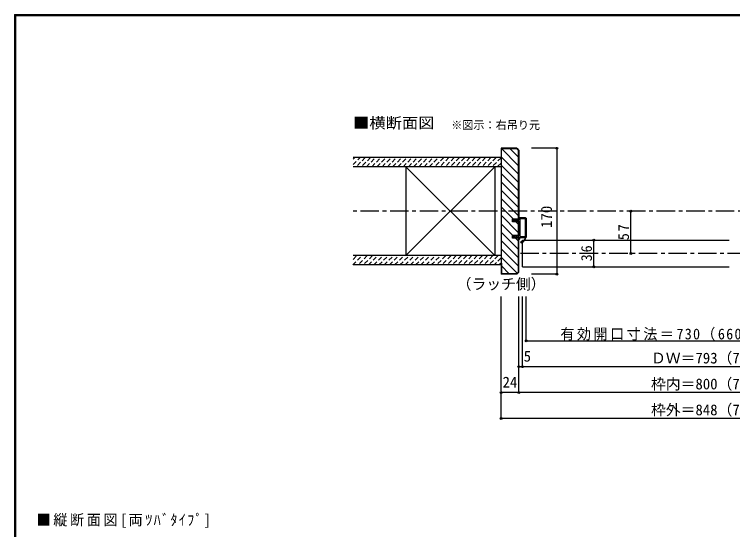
# Model space of a CAD drawing. Units: millimetres at full size, sheet at 1:5. Extents: x -973 to 977, y -718 to 696.
# Drawn here: x -973 to -3, y 0 to 696 of the extents above; entities that cross this region are included whole.
import ezdxf
from ezdxf.enums import TextEntityAlignment as Align

# ---------------------------------------------------------------- set-up
doc = ezdxf.new("R2010")
doc.units = ezdxf.units.MM
doc.header["$LTSCALE"] = 5
doc.header["$PDMODE"] = 32
doc.header["$PDSIZE"] = 2.5
doc.linetypes.add('CHAIN1', pattern=[8, 5, -1, 1, -1])
doc.linetypes.add('DASHED1', pattern=[1.8, 1.2, -0.6])
for name, color, linetype in [('0-0_補助線', 7, 'Continuous'), ('0-1_通り芯', 4, 'CHAIN1'), ('0-3_仕上', 7, 'Continuous'), ('0-4_枠', 3, 'Continuous'), ('0-6_扉', 6, 'Continuous'), ('0-A_文字', 3, 'Continuous'), ('0-B_寸法', 4, 'Continuous'), ('0-C_ﾊｯﾁ', 4, 'DASHED1'), ('F-1_通り芯', 6, 'Continuous')]:
    doc.layers.add(name, color=color, linetype=linetype)
doc.styles.add('ＭＳ ゴシック', font='')
doc.styles.get('ＭＳ ゴシック').set_extended_font_data('MS Gothic')

# ---------------------------------------------------------------- blocks, each defined once
blk = doc.blocks.new('2')
at = {"layer": '0-0_補助線'}
for p, q in [((-9.846, -9.622), (-9.846, 15.078)), ((-8.846, 16.078), (0.354, 16.078)), ((-8.846, 15.878), (0.637, 15.878)), ((-8.446, 14.378), (-8.446, -8.922)), ((-8.146, 14.678), (-1.546, 14.678)), ((-1.246, 14.378), (-1.246, -8.922)), ((0.154, 11.653), (2.154, 11.653)), ((0.154, 11.653), (0.154, -8.497)), ((2.154, 10.953), (2.154, 11.653)), ((3.154, 11.653), (2.512, 10.83)), ((3.154, 11.653), (6.154, 11.653)), ((4.154, 13.753), (4.154, 13.053)), ((5.154, 13.053), (4.512, 13.876)), ((7.154, 13.053), (5.154, 13.053)), ((6.154, 10.953), (6.154, 11.653)), ((7.558, 12.258), (6.516, 10.835)), ((-1.546, -9.222), (-8.146, -9.222)), ((0.154, -8.497), (2.154, -8.497)), ((2.154, -7.797), (2.154, -8.497)), ((3.154, -8.497), (2.512, -7.674)), ((3.154, -8.497), (6.154, -8.497)), ((6.154, -7.797), (6.154, -8.497)), ((7.558, -9.101), (6.516, -7.679)), ((-1.48, -10.622), (-8.846, -10.622)), ((-1.189, -10.85), (-0.732, -12.694)), ((0.354, -12.922), (-0.441, -12.922)), ((4.154, -9.897), (0.154, -9.897)), ((0.154, -9.897), (0.154, -10.622)), ((0.154, -10.622), (0.645, -12.548)), ((4.154, -10.597), (4.154, -9.897)), ((5.154, -9.897), (4.512, -10.72)), ((7.154, -9.897), (5.154, -9.897))]:
    blk.add_line(p, q, dxfattribs=at)
for points in [[(-9.646, 15.078), (-9.646, -9.622), (-9.846, -9.622)], [(4.154, 13.053), (0.154, 13.053), (0.649, 15.723)]]:
    blk.add_lwpolyline(points, dxfattribs=at)
for centre, radius, start, end in [((-8.846, 15.078), 1, 90, 180), ((-8.846, 15.078), 0.8, 90, 180), ((-8.146, 14.378), 0.3, 90, 180), ((-1.546, 14.378), 0.3, 0, 90), ((0.354, 15.778), 0.3, 349.49875, 90), ((2.354, 10.953), 0.2, 180, 322.03043), ((4.354, 13.753), 0.2, 37.96957, 180), ((6.354, 10.953), 0.2, 180, 323.78053), ((7.154, 12.553), 0.5, 323.78053, 90), ((-8.846, -9.622), 1, 180, 270), ((-8.146, -8.922), 0.3, 180, 270), ((-1.546, -8.922), 0.3, 270, 0), ((2.354, -7.797), 0.2, 37.96957, 180), ((6.354, -7.797), 0.2, 36.21947, 180), ((7.154, -9.397), 0.5, 270, 36.21947), ((-2.846, -10.72), 6, 179.06153, 259.29815), ((-2.846, -10.72), 5.3, 178.93757, 259.29815), ((-3.896, -16.272), 0.35, 259.29815, 79.29815), ((-1.48, -10.922), 0.3, 13.9282, 90), ((-0.441, -12.622), 0.3, 193.9282, 270), ((0.354, -12.622), 0.3, 270, 14.29438), ((4.354, -10.597), 0.2, 180, 322.03043)]:
    blk.add_arc(centre, radius, start, end, dxfattribs=at)
blk.add_point((-3.896, -16.622), dxfattribs=at)

msp = doc.modelspace()

# ---------------------------------------------------------------- linework, layer by layer
at = {"layer": '0-1_通り芯'}
for p, q in [((519.153, 430), (-515.847, 430)), ((295.153, 373), (-291.847, 373))]:
    msp.add_line(p, q, dxfattribs=at)
at = {"layer": '0-3_仕上', "color": 2}
for p, q in [((-315.847, 502.5), (-515.847, 502.5)), ((-315.847, 490), (-515.847, 490)), ((-315.847, 370), (-515.847, 370)), ((-315.847, 357.5), (-515.847, 357.5))]:
    msp.add_line(p, q, dxfattribs=at)
at = {"layer": '0-3_仕上'}
for p, q in [((-444.347, 370), (-324.347, 490)), ((-324.347, 370), (-444.347, 490))]:
    msp.add_line(p, q, dxfattribs=at)
at = {"layer": '0-3_仕上', "color": 3}
for p, q in [((-444.347, 490), (-444.347, 370)), ((-324.347, 490), (-324.347, 370))]:
    msp.add_line(p, q, dxfattribs=at)
at = {"layer": '0-4_枠'}
for p, q in [((-315.847, 515), (-315.847, 345)), ((-294.675, 515), (-315.847, 515)), ((-294.883, 514.5), (-292.347, 511.964)), ((-294.675, 515), (-291.847, 512.172)), ((-292.347, 419.5), (-292.347, 511.964)), ((-291.847, 512.172), (-291.847, 419.5)), ((-315.347, 500), (-315.847, 500)), ((-291.847, 415.8), (-300.347, 415.8)), ((-292.347, 397.2), (-292.347, 415.8)), ((-291.847, 397.2), (-291.847, 415.8)), ((-300.347, 393.5), (-300.347, 397.2)), ((-291.847, 397.2), (-300.347, 397.2)), ((-291.847, 393.5), (-300.347, 393.5)), ((-292.347, 348.036), (-292.347, 393.5)), ((-291.847, 347.828), (-291.847, 393.5)), ((-315.347, 360), (-315.847, 360)), ((-315.347, 360), (-315.347, 345.5)), ((-294.675, 345), (-315.847, 345)), ((-294.882, 345.5), (-315.347, 345.5)), ((-294.882, 345.5), (-292.347, 348.036)), ((-294.675, 345), (-291.847, 347.828))]:
    msp.add_line(p, q, dxfattribs=at)
for points in [[(-315.347, 500), (-315.347, 514.5), (-294.883, 514.5)], [(-300.347, 415.8), (-300.347, 419.5), (-291.847, 419.5)]]:
    msp.add_lwpolyline(points, dxfattribs=at)
at = {"layer": '0-6_扉'}
msp.add_line((-286.847, 355), (-7.847, 355), dxfattribs=at)
msp.add_lwpolyline([(-286.847, 355), (-286.847, 391), (-7.847, 391)], dxfattribs=at)
at = {"layer": '0-B_寸法'}
for p, q in [((-240.425, 515), (-274.947, 515)), ((-240.425, 515), (-240.425, 345)), ((-140.425, 373), (-140.425, 430)), ((-190.425, 355), (-190.425, 391)), ((-240.425, 345), (-274.947, 345)), ((-315.847, 150), (-315.847, 315)), ((-291.847, 185), (-291.847, 315)), ((-286.847, 220), (-286.847, 315)), ((-281.847, 255), (-281.847, 315)), ((-281.847, 255), (235.158, 255)), ((295.153, 220), (-291.847, 220)), ((319.153, 185), (-315.847, 185)), ((319.153, 150), (-315.847, 150))]:
    msp.add_line(p, q, dxfattribs=at)
at = {"layer": '0-B_寸法', "color": 7}
for p in [(-240.425, 515), (-140.425, 430), (-190.425, 391), (-140.425, 373), (-190.425, 355), (-240.425, 345), (-281.847, 255), (-291.847, 220), (-286.847, 220), (-315.847, 185), (-291.847, 185), (-315.847, 150)]:
    msp.add_point(p, dxfattribs=at)
at = {"layer": '0-C_ﾊｯﾁ', "linetype": 'Continuous'}
for p, q in [((-315.847, 514.98), (-292.347, 491.48)), ((-304.053, 514.5), (-292.347, 502.794)), ((-315.347, 503.167), (-292.347, 480.166)), ((-315.847, 492.353), (-292.347, 468.853)), ((-315.847, 481.039), (-292.347, 457.539)), ((-315.847, 469.725), (-292.347, 446.225)), ((-315.847, 458.412), (-292.347, 434.912)), ((-315.847, 447.098), (-292.347, 423.598)), ((-315.847, 435.784), (-299.563, 419.5)), ((-315.847, 424.47), (-292.347, 400.97)), ((-315.847, 413.157), (-299.89, 397.2)), ((-295.863, 415.8), (-292.347, 412.284)), ((-315.847, 401.843), (-292.347, 378.343)), ((-315.847, 390.529), (-292.347, 367.029)), ((-296.19, 393.5), (-292.347, 389.657)), ((-315.847, 379.216), (-292.347, 355.716)), ((-315.847, 367.902), (-294.164, 346.219)), ((-315.347, 356.088), (-304.759, 345.5))]:
    msp.add_line(p, q, dxfattribs=at)
at = {"layer": '0-C_ﾊｯﾁ'}
for p, q in [((-515.847, 493.097), (-506.444, 502.5)), ((-515.847, 500.168), (-513.515, 502.5)), ((-499.373, 502.5), (-511.873, 490)), ((-492.302, 502.5), (-504.802, 490)), ((-497.731, 490), (-485.231, 502.5)), ((-490.66, 490), (-478.16, 502.5)), ((-483.589, 490), (-471.089, 502.5)), ((-476.518, 490), (-464.018, 502.5)), ((-469.447, 490), (-456.947, 502.5)), ((-462.376, 490), (-449.876, 502.5)), ((-455.305, 490), (-442.805, 502.5)), ((-448.233, 490), (-435.733, 502.5)), ((-441.162, 490), (-428.662, 502.5)), ((-434.091, 490), (-421.591, 502.5)), ((-427.02, 490), (-414.52, 502.5)), ((-419.949, 490), (-407.449, 502.5)), ((-412.878, 490), (-400.378, 502.5)), ((-393.307, 502.5), (-405.807, 490)), ((-386.236, 502.5), (-398.736, 490)), ((-379.165, 502.5), (-391.665, 490)), ((-372.094, 502.5), (-384.594, 490)), ((-365.023, 502.5), (-377.523, 490)), ((-357.952, 502.5), (-370.452, 490)), ((-350.881, 502.5), (-363.381, 490)), ((-343.81, 502.5), (-356.31, 490)), ((-336.739, 502.5), (-349.239, 490)), ((-329.667, 502.5), (-342.167, 490)), ((-322.596, 502.5), (-335.096, 490)), ((-315.847, 502.178), (-328.025, 490)), ((-315.847, 495.107), (-320.954, 490)), ((-516.236, 357.5), (-503.736, 370)), ((-515.847, 364.96), (-510.807, 370)), ((-496.665, 370), (-509.165, 357.5)), ((-489.594, 370), (-502.094, 357.5)), ((-495.023, 357.5), (-482.523, 370)), ((-487.952, 357.5), (-475.452, 370)), ((-480.881, 357.5), (-468.381, 370)), ((-473.81, 357.5), (-461.31, 370)), ((-466.739, 357.5), (-454.239, 370)), ((-459.667, 357.5), (-447.167, 370)), ((-452.596, 357.5), (-440.096, 370)), ((-445.525, 357.5), (-433.025, 370)), ((-438.454, 357.5), (-425.954, 370)), ((-431.383, 357.5), (-418.883, 370)), ((-424.312, 357.5), (-411.812, 370)), ((-417.241, 357.5), (-404.741, 370)), ((-410.17, 357.5), (-397.67, 370)), ((-390.599, 370), (-403.099, 357.5)), ((-383.528, 370), (-396.028, 357.5)), ((-376.457, 370), (-388.957, 357.5)), ((-369.386, 370), (-381.886, 357.5)), ((-362.315, 370), (-374.815, 357.5)), ((-355.244, 370), (-367.744, 357.5)), ((-348.172, 370), (-360.672, 357.5)), ((-341.101, 370), (-353.601, 357.5)), ((-334.03, 370), (-346.53, 357.5)), ((-326.959, 370), (-339.459, 357.5)), ((-319.888, 370), (-332.388, 357.5)), ((-315.847, 366.97), (-325.317, 357.5)), ((-315.847, 359.899), (-318.246, 357.5))]:
    msp.add_line(p, q, dxfattribs=at)
at = {"layer": 'F-1_通り芯'}
for p, q in [((-973.347, 695.833), (-973.347, -700.833)), ((-973.347, 695.833), (976.653, 695.833)), ((-973.347, 695), (976.653, 695)), ((-973.347, 694.167), (976.653, 694.167)), ((-972.514, 695.833), (-972.514, -700.833)), ((-971.68, 695.833), (-971.68, -700.833))]:
    msp.add_line(p, q, dxfattribs=at)

# ---------------------------------------------------------------- block references
at = {"layer": '0-0_補助線', "xscale": -1}
msp.add_blockref('2', (-291.693, 404.922), dxfattribs=at)

# ---------------------------------------------------------------- texts
at = {"layer": '0-A_文字', "color": 7, "style": 'ＭＳ ゴシック', "width": 1.1}
msp.add_text('■横断面図', height=14.66, dxfattribs=at).set_placement((-515.847, 537.5), align=Align.BOTTOM_LEFT)
at = {"layer": '0-A_文字', "color": 7, "style": 'ＭＳ ゴシック'}
for s, height, p in [('※図示：右吊り元', 11, (-383.265, 537.5)), ('（ラッチ側）', 14.66, (-375.847, 320))]:
    msp.add_text(s, height=height, dxfattribs=at).set_placement(p, align=Align.BOTTOM_LEFT)
at = {"layer": '0-A_文字', "color": 7, "insert": (-943.333, 2.5), "char_height": 14.66, "attachment_point": 7, "style": 'ＭＳ ゴシック'}
msp.add_mtext('\\T1.19;\\W0.95;■縦断面図[両ﾂﾊﾞﾀｲﾌﾟ]', dxfattribs=at)
at = {"layer": '0-B_寸法', "color": 7, "style": 'ＭＳ ゴシック'}
msp.add_text('170', height=14.66, rotation=90, dxfattribs=at).set_placement((-242.925, 407.5), align=Align.BOTTOM_LEFT)
for s, p in [('5', (-285.361, 222.5)), ('ＤＷ＝793（723）<703>［680］', (-113.347, 220)), ('24', (-313.847, 187.5)), ('枠内＝800（730）<710>［687］', (-113.347, 185)), ('枠外＝848（778）<758>［735］', (-113.347, 150))]:
    msp.add_text(s, height=14.66, dxfattribs=at).set_placement(p, align=Align.BOTTOM_LEFT)
at = {"layer": '0-B_寸法', "color": 7, "char_height": 14.66, "attachment_point": 7, "rotation": 90, "style": 'ＭＳ ゴシック'}
for s, insert in [('\\T1.27;\\W0.95;57', (-142.925, 390.875)), ('\\T1.27;\\W0.95;36', (-192.925, 362.375))]:
    msp.add_mtext(s, dxfattribs=dict(at, insert=insert))
at = {"layer": '0-B_寸法', "color": 7, "insert": (-235.847, 255), "char_height": 14.66, "attachment_point": 7, "style": 'ＭＳ ゴシック'}
msp.add_mtext('\\T1.18;\\W0.95;有効開口寸法＝730（660）<640>［617］', dxfattribs=at)

doc.saveas('drawing.dxf')
